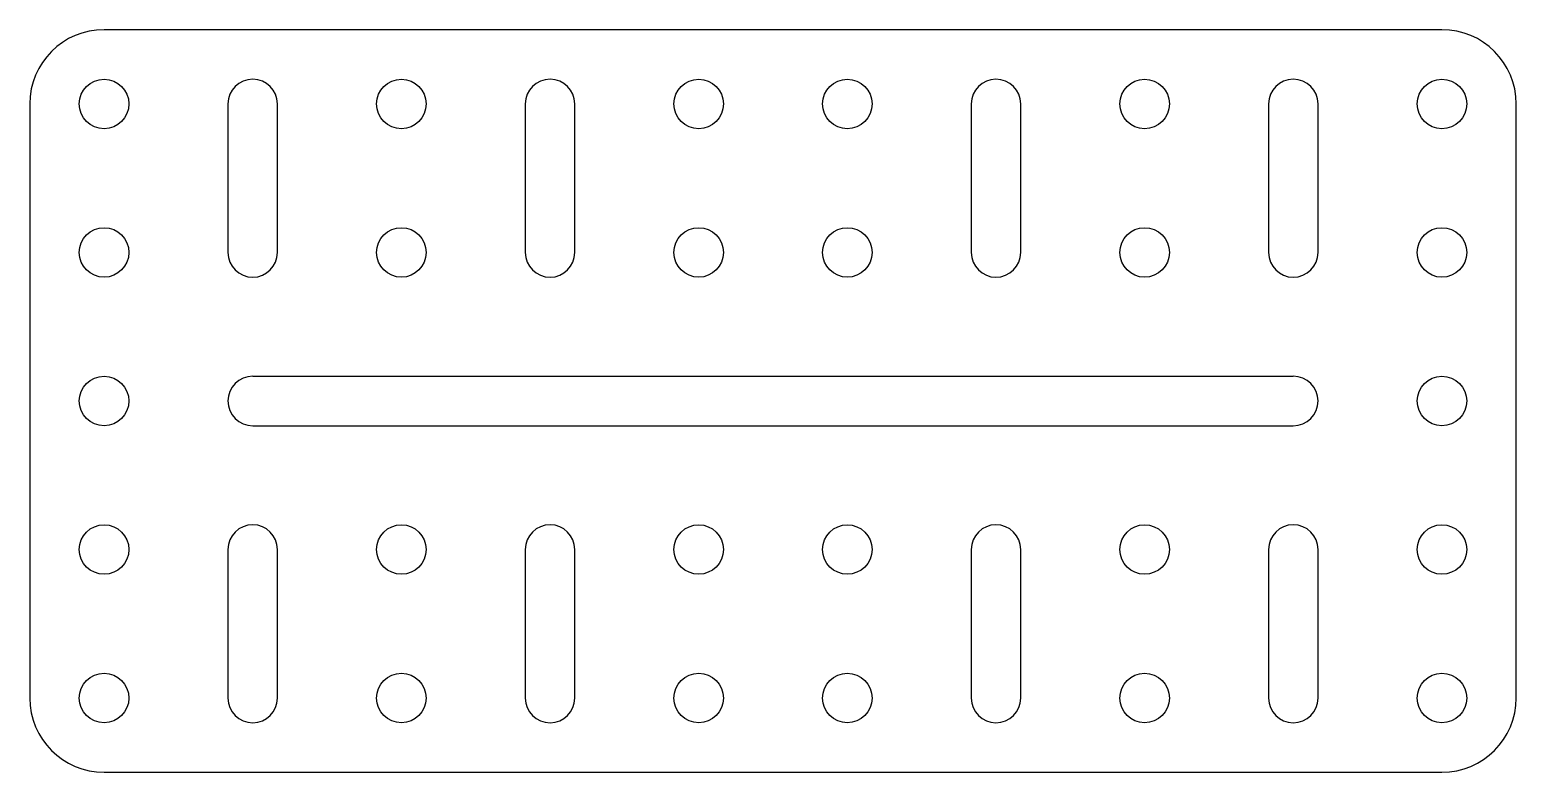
# Model space of a CAD drawing. Header units: millimetres. Extents: x -105.9 to -15.9, y 60.6 to 105.6.
import ezdxf

# ---------------------------------------------------------------- set-up
doc = ezdxf.new("R2010")
doc.units = ezdxf.units.MM
doc.layers.add('Default', color=7, linetype='Continuous')

msp = doc.modelspace()

# ---------------------------------------------------------------- linework, layer by layer
at = {"layer": 'Default', "color": 7, "linetype": 'Continuous'}
for p, q in [((-20.443, 105.557), (-101.443, 105.557)), ((-105.943, 101.057), (-105.943, 65.057)), ((-93.943, 101.057), (-93.943, 92.057)), ((-90.943, 92.057), (-90.943, 101.057)), ((-75.943, 101.057), (-75.943, 92.057)), ((-72.943, 92.057), (-72.943, 101.057)), ((-48.943, 101.057), (-48.943, 92.057)), ((-45.943, 92.057), (-45.943, 101.057)), ((-30.943, 101.057), (-30.943, 92.057)), ((-27.943, 92.057), (-27.943, 101.057)), ((-15.943, 65.057), (-15.943, 101.057)), ((-92.443, 84.557), (-29.443, 84.557)), ((-92.443, 81.557), (-29.443, 81.557)), ((-93.943, 74.057), (-93.943, 65.057)), ((-90.943, 65.057), (-90.943, 74.057)), ((-75.943, 74.057), (-75.943, 65.057)), ((-72.943, 65.057), (-72.943, 74.057)), ((-48.943, 74.057), (-48.943, 65.057)), ((-45.943, 65.057), (-45.943, 74.057)), ((-30.943, 74.057), (-30.943, 65.057)), ((-27.943, 65.057), (-27.943, 74.057)), ((-101.443, 60.557), (-20.443, 60.557))]:
    msp.add_line(p, q, dxfattribs=at)
for centre in [(-101.443, 101.057), (-83.443, 101.057), (-65.443, 101.057), (-56.443, 101.057), (-38.443, 101.057), (-20.443, 101.057), (-101.443, 92.057), (-83.443, 92.057), (-65.443, 92.057), (-56.443, 92.057), (-38.443, 92.057), (-20.443, 92.057), (-101.443, 83.057), (-20.443, 83.057), (-101.443, 74.057), (-83.443, 74.057), (-65.443, 74.057), (-56.443, 74.057), (-38.443, 74.057), (-20.443, 74.057), (-101.443, 65.057), (-83.443, 65.057), (-65.443, 65.057), (-56.443, 65.057), (-38.443, 65.057), (-20.443, 65.057)]:
    msp.add_circle(centre, 1.5, dxfattribs=at)
for centre, radius, start, end in [((-101.443, 101.057), 4.5, 90, 180), ((-20.443, 101.057), 4.5, 0, 90), ((-92.443, 101.057), 1.5, 0, 180), ((-74.443, 101.057), 1.5, 0, 180), ((-47.443, 101.057), 1.5, 0, 180), ((-29.443, 101.057), 1.5, 0, 180), ((-92.443, 92.057), 1.5, 180, 0), ((-74.443, 92.057), 1.5, 180, 0), ((-47.443, 92.057), 1.5, 180, 0), ((-29.443, 92.057), 1.5, 180, 0), ((-92.443, 83.057), 1.5, 90, 270), ((-29.443, 83.057), 1.5, 270, 90), ((-92.443, 74.057), 1.5, 0, 180), ((-74.443, 74.057), 1.5, 0, 180), ((-47.443, 74.057), 1.5, 0, 180), ((-29.443, 74.057), 1.5, 0, 180), ((-101.443, 65.057), 4.5, 180, 270), ((-92.443, 65.057), 1.5, 180, 0), ((-74.443, 65.057), 1.5, 180, 0), ((-47.443, 65.057), 1.5, 180, 0), ((-29.443, 65.057), 1.5, 180, 0), ((-20.443, 65.057), 4.5, 270, 0)]:
    msp.add_arc(centre, radius, start, end, dxfattribs=at)

doc.saveas('drawing.dxf')
